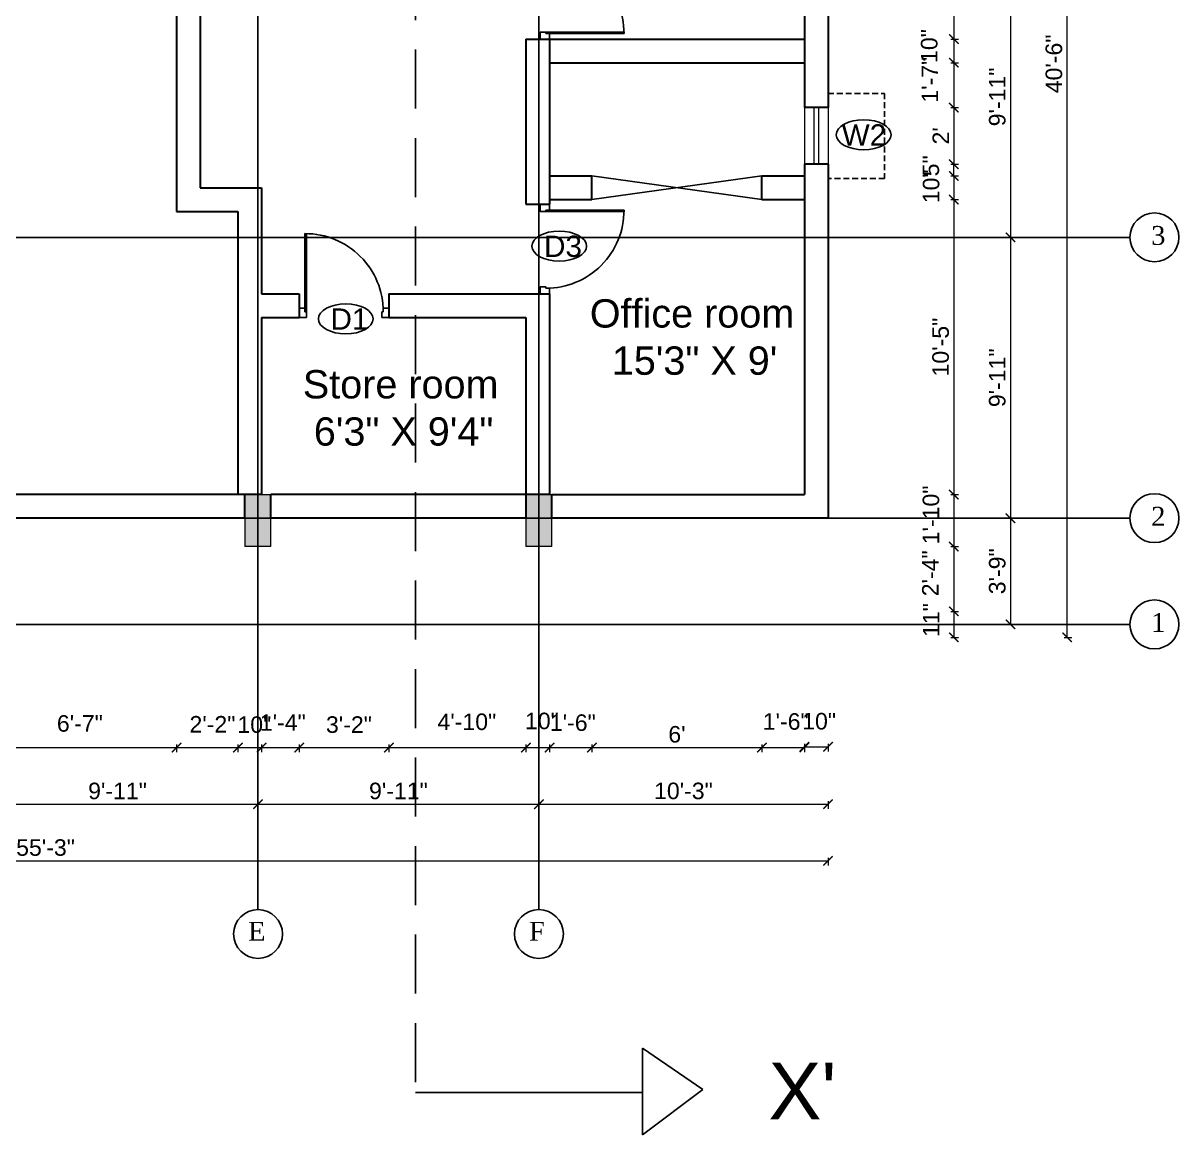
# Model space of a CAD drawing. Header units: inches. Extents: x -6800 to 96653, y -25814 to 17379.
# Drawn here: x 26542 to 27031.6, y -1166 to -694.9 of the extents above; entities that cross this region are included whole.
import ezdxf

# ---------------------------------------------------------------- set-up
doc = ezdxf.new("R2010")
doc.units = ezdxf.units.IN
doc.header["$MEASUREMENT"] = 0
doc.header["$PDMODE"] = 34
doc.linetypes.add('CENTER2', pattern=[28.575, 19.05, -3.175, 3.175, -3.175])
doc.linetypes.add('DASHED2', pattern=[0.375, 0.25, -0.125])
for name, color, linetype, lineweight in [('dimension', 50, 'Continuous', 20), ('dimension @ 1', 50, 'Continuous', 20), ('Wall', 90, 'Continuous', 30), ('Win ele', 211, 'Continuous', 15), ('windows', 4, 'Continuous', 13)]:
    doc.layers.add(name, color=color, linetype=linetype, lineweight=lineweight)
doc.layers.add('doors', color=52, linetype='Continuous')
doc.layers.add('grid', color=251, linetype='Continuous')
doc.styles.get("Standard").update_dxf_attribs({"font": 'arial.ttf'})
doc.dimstyles.get("Standard").update_dxf_attribs({"dimtxt": 7, "dimasz": 4, "dimexe": 2, "dimexo": 2, "dimgap": 2, "dimtad": 1, "dimdec": 0, "dimzin": 0, "dimdsep": 46, "dimlunit": 4, "dimtxsty": 'Standard', "dimblk": 'ARCHTICK', "dimcen": 0.25, "dimclrd": 256, "dimclre": 256, "dimclrt": 256, "dimadec": 0, "dimazin": 0, "dimtfac": 1, "dimtdec": 0, "dimtofl": 0, "dimtmove": 0, "dimatfit": 3, "dimfxl": 1, "dimfxlon": 1, "dimtolj": 1, "dimtzin": 0, "dimlwd": -1, "dimlwe": -1, "dimarcsym": 1})

# ---------------------------------------------------------------- blocks, each defined once
blk = doc.blocks.new('_ArchTick')
at = {"color": 0, "linetype": 'ByBlock', "const_width": 0.15}
blk.add_lwpolyline([(-0.5, -0.5), (0.5, 0.5)], dxfattribs=at)
blk = doc.blocks.new('*D607')
at = {"layer": 'Defpoints', "color": 0, "transparency": 16777216}
for p in [(26960.25, -666.64), (26960.25, -785.64), (26960.25, -785.64)]:
    blk.add_point(p, dxfattribs=at)
at = {"layer": 'dimension', "transparency": 16777216}
for p, q in [((26960.25, -666.64), (26962.25, -666.64)), ((26960.25, -666.64), (26960.25, -785.64)), ((26960.25, -785.64), (26962.25, -785.64))]:
    blk.add_line(p, q, dxfattribs=at)
at = {"layer": 'dimension', "transparency": 16777216, "xscale": 4, "yscale": 4, "zscale": 4}
for p, rotation in [((26960.25, -666.64), 90), ((26960.25, -785.64), 270)]:
    blk.add_blockref('_ArchTick', p, dxfattribs=dict(at, rotation=rotation))
at = {"layer": 'dimension', "transparency": 16777216, "insert": (26954.67, -726.14), "char_height": 7, "attachment_point": 5, "rotation": 90}
blk.add_mtext('\\A1;9\'-11"', dxfattribs=at)
blk = doc.blocks.new('*D606')
at = {"layer": 'Defpoints', "color": 0, "transparency": 16777216}
for p in [(26960.25, -785.64), (26960.25, -904.64), (26960.25, -904.64)]:
    blk.add_point(p, dxfattribs=at)
at = {"layer": 'dimension', "transparency": 16777216}
for p, q in [((26960.25, -785.64), (26962.25, -785.64)), ((26960.25, -785.64), (26960.25, -904.64)), ((26960.25, -904.64), (26962.25, -904.64))]:
    blk.add_line(p, q, dxfattribs=at)
at = {"layer": 'dimension', "transparency": 16777216, "xscale": 4, "yscale": 4, "zscale": 4}
for p, rotation in [((26960.25, -785.64), 90), ((26960.25, -904.64), 270)]:
    blk.add_blockref('_ArchTick', p, dxfattribs=dict(at, rotation=rotation))
at = {"layer": 'dimension', "transparency": 16777216, "insert": (26954.67, -845.14), "char_height": 7, "attachment_point": 5, "rotation": 90}
blk.add_mtext('\\A1;9\'-11"', dxfattribs=at)
blk = doc.blocks.new('*D605')
at = {"layer": 'Defpoints', "color": 0, "transparency": 16777216}
for p in [(26960.25, -904.64), (26960.25, -949.64), (26960.25, -949.64)]:
    blk.add_point(p, dxfattribs=at)
at = {"layer": 'dimension', "transparency": 16777216}
for p, q in [((26960.25, -904.64), (26962.25, -904.64)), ((26960.25, -904.64), (26960.25, -949.64)), ((26960.25, -949.64), (26962.25, -949.64))]:
    blk.add_line(p, q, dxfattribs=at)
at = {"layer": 'dimension', "transparency": 16777216, "xscale": 4, "yscale": 4, "zscale": 4}
for p, rotation in [((26960.25, -904.64), 90), ((26960.25, -949.64), 270)]:
    blk.add_blockref('_ArchTick', p, dxfattribs=dict(at, rotation=rotation))
at = {"layer": 'dimension', "transparency": 16777216, "insert": (26954.67, -927.14), "char_height": 7, "attachment_point": 5, "rotation": 90}
blk.add_mtext('\\A1;3\'-9"', dxfattribs=at)
blk = doc.blocks.new('*D604')
at = {"layer": 'Defpoints', "color": 0, "transparency": 16777216}
for p in [(26257.31, -469.14), (26984.25, -469.14), (26257.31, -955.14)]:
    blk.add_point(p, dxfattribs=at)
at = {"layer": 'dimension', "transparency": 16777216}
for p, q in [((26983, -469.14), (26986.25, -469.14)), ((26984.25, -955.14), (26984.25, -469.14)), ((26983, -955.14), (26986.25, -955.14))]:
    blk.add_line(p, q, dxfattribs=at)
at = {"layer": 'dimension', "transparency": 16777216, "xscale": 4, "yscale": 4, "zscale": 4}
for p, rotation in [((26984.25, -469.14), 90), ((26984.25, -955.14), 270)]:
    blk.add_blockref('_ArchTick', p, dxfattribs=dict(at, rotation=rotation))
at = {"layer": 'dimension', "transparency": 16777216, "insert": (26978.67, -712.14), "char_height": 7, "attachment_point": 5, "rotation": 90}
blk.add_mtext('\\A1;40\'-6"', dxfattribs=at)
blk = doc.blocks.new('*D592')
at = {"layer": 'Defpoints', "color": 0, "transparency": 16777216}
for p in [(26744.31, -558.64), (26851.31, -701.64), (26936.25, -701.64)]:
    blk.add_point(p, dxfattribs=at)
at = {"layer": 'dimension', "transparency": 16777216}
for p, q in [((26935, -558.64), (26938.25, -558.64)), ((26936.25, -558.64), (26936.25, -701.64)), ((26935, -701.64), (26938.25, -701.64))]:
    blk.add_line(p, q, dxfattribs=at)
at = {"layer": 'dimension', "transparency": 16777216, "xscale": 4, "yscale": 4, "zscale": 4}
for p, rotation in [((26936.25, -558.64), 90), ((26936.25, -701.64), 270)]:
    blk.add_blockref('_ArchTick', p, dxfattribs=dict(at, rotation=rotation))
at = {"layer": 'dimension', "transparency": 16777216, "insert": (26930.73, -630.14), "char_height": 7, "attachment_point": 5, "rotation": 90}
blk.add_mtext('\\A1;11\'-11"', dxfattribs=at)
blk = doc.blocks.new('*D591')
at = {"layer": 'Defpoints', "color": 0, "transparency": 16777216}
for p in [(26851.31, -701.64), (26851.31, -711.64), (26936.25, -711.64)]:
    blk.add_point(p, dxfattribs=at)
at = {"layer": 'dimension', "transparency": 16777216}
for p, q in [((26935, -701.64), (26938.25, -701.64)), ((26936.25, -701.64), (26936.25, -711.64)), ((26935, -711.64), (26938.25, -711.64))]:
    blk.add_line(p, q, dxfattribs=at)
at = {"layer": 'dimension', "transparency": 16777216, "xscale": 4, "yscale": 4, "zscale": 4}
for p, rotation in [((26936.25, -701.64), 90), ((26936.25, -711.64), 270)]:
    blk.add_blockref('_ArchTick', p, dxfattribs=dict(at, rotation=rotation))
at = {"layer": 'dimension', "transparency": 16777216, "insert": (26925.86, -704.56), "char_height": 7, "attachment_point": 5, "rotation": 90}
blk.add_mtext('\\A1;10"', dxfattribs=at)
blk = doc.blocks.new('*D590')
at = {"layer": 'Defpoints', "color": 0, "transparency": 16777216}
for p in [(26851.31, -711.64), (26872.95, -730.64), (26936.25, -730.64)]:
    blk.add_point(p, dxfattribs=at)
at = {"layer": 'dimension', "transparency": 16777216}
for p, q in [((26935, -711.64), (26938.25, -711.64)), ((26936.25, -711.64), (26936.25, -730.64)), ((26935, -730.64), (26938.25, -730.64))]:
    blk.add_line(p, q, dxfattribs=at)
at = {"layer": 'dimension', "transparency": 16777216, "xscale": 4, "yscale": 4, "zscale": 4}
for p, rotation in [((26936.25, -711.64), 90), ((26936.25, -730.64), 270)]:
    blk.add_blockref('_ArchTick', p, dxfattribs=dict(at, rotation=rotation))
at = {"layer": 'dimension', "transparency": 16777216, "insert": (26926.1, -718.84), "char_height": 7, "attachment_point": 5, "rotation": 90}
blk.add_mtext('\\A1;1\'-7"', dxfattribs=at)
blk = doc.blocks.new('*D589')
at = {"layer": 'Defpoints', "color": 0, "transparency": 16777216}
for p in [(26872.95, -730.64), (26872.95, -754.64), (26936.25, -754.64)]:
    blk.add_point(p, dxfattribs=at)
at = {"layer": 'dimension', "transparency": 16777216}
for p, q in [((26935, -730.64), (26938.25, -730.64)), ((26936.25, -730.64), (26936.25, -754.64)), ((26935, -754.64), (26938.25, -754.64))]:
    blk.add_line(p, q, dxfattribs=at)
at = {"layer": 'dimension', "transparency": 16777216, "xscale": 4, "yscale": 4, "zscale": 4}
for p, rotation in [((26936.25, -730.64), 90), ((26936.25, -754.64), 270)]:
    blk.add_blockref('_ArchTick', p, dxfattribs=dict(at, rotation=rotation))
at = {"layer": 'dimension', "transparency": 16777216, "insert": (26930.73, -742.64), "char_height": 7, "attachment_point": 5, "rotation": 90}
blk.add_mtext("\\A1;2'", dxfattribs=at)
blk = doc.blocks.new('*D588')
at = {"layer": 'Defpoints', "color": 0, "transparency": 16777216}
for p in [(26854.95, -759.64), (26854.95, -769.64), (26936.25, -769.64)]:
    blk.add_point(p, dxfattribs=at)
at = {"layer": 'dimension', "transparency": 16777216}
for p, q in [((26935, -759.64), (26938.25, -759.64)), ((26936.25, -759.64), (26936.25, -769.64)), ((26935, -769.64), (26938.25, -769.64))]:
    blk.add_line(p, q, dxfattribs=at)
at = {"layer": 'dimension', "transparency": 16777216, "xscale": 4, "yscale": 4, "zscale": 4}
for p, rotation in [((26936.25, -759.64), 90), ((26936.25, -769.64), 270)]:
    blk.add_blockref('_ArchTick', p, dxfattribs=dict(at, rotation=rotation))
at = {"layer": 'dimension', "transparency": 16777216, "insert": (26926.66, -764.02), "char_height": 7, "attachment_point": 5, "rotation": 90}
blk.add_mtext('\\A1;10"', dxfattribs=at)
blk = doc.blocks.new('*D587')
at = {"layer": 'Defpoints', "color": 0, "transparency": 16777216}
for p in [(26854.95, -769.64), (26872.95, -894.64), (26936.25, -894.64)]:
    blk.add_point(p, dxfattribs=at)
at = {"layer": 'dimension', "transparency": 16777216}
for p, q in [((26935, -769.64), (26938.25, -769.64)), ((26936.25, -769.64), (26936.25, -894.64)), ((26935, -894.64), (26938.25, -894.64))]:
    blk.add_line(p, q, dxfattribs=at)
at = {"layer": 'dimension', "transparency": 16777216, "xscale": 4, "yscale": 4, "zscale": 4}
for p, rotation in [((26936.25, -769.64), 90), ((26936.25, -894.64), 270)]:
    blk.add_blockref('_ArchTick', p, dxfattribs=dict(at, rotation=rotation))
at = {"layer": 'dimension', "transparency": 16777216, "insert": (26930.67, -832.14), "char_height": 7, "attachment_point": 5, "rotation": 90}
blk.add_mtext('\\A1;10\'-5"', dxfattribs=at)
blk = doc.blocks.new('*D586')
at = {"layer": 'Defpoints', "color": 0, "transparency": 16777216}
for p in [(26754.95, -894.64), (26754.95, -916.64), (26936.25, -916.64)]:
    blk.add_point(p, dxfattribs=at)
at = {"layer": 'dimension', "transparency": 16777216}
for p, q in [((26935, -894.64), (26938.25, -894.64)), ((26936.25, -894.64), (26936.25, -916.64)), ((26935, -916.64), (26938.25, -916.64))]:
    blk.add_line(p, q, dxfattribs=at)
at = {"layer": 'dimension', "transparency": 16777216, "xscale": 4, "yscale": 4, "zscale": 4}
for p, rotation in [((26936.25, -894.64), 90), ((26936.25, -916.64), 270)]:
    blk.add_blockref('_ArchTick', p, dxfattribs=dict(at, rotation=rotation))
at = {"layer": 'dimension', "transparency": 16777216, "insert": (26926.59, -903.25), "char_height": 7, "attachment_point": 5, "rotation": 90}
blk.add_mtext('\\A1;1\'-10"', dxfattribs=at)
blk = doc.blocks.new('*D585')
at = {"layer": 'Defpoints', "color": 0, "transparency": 16777216}
for p in [(26646.95, -916.64), (26268.31, -944.14), (26936.25, -944.14)]:
    blk.add_point(p, dxfattribs=at)
at = {"layer": 'dimension', "transparency": 16777216}
for p, q in [((26935, -916.64), (26938.25, -916.64)), ((26936.25, -916.64), (26936.25, -944.14)), ((26935, -944.14), (26938.25, -944.14))]:
    blk.add_line(p, q, dxfattribs=at)
at = {"layer": 'dimension', "transparency": 16777216, "xscale": 4, "yscale": 4, "zscale": 4}
for p, rotation in [((26936.25, -916.64), 90), ((26936.25, -944.14), 270)]:
    blk.add_blockref('_ArchTick', p, dxfattribs=dict(at, rotation=rotation))
at = {"layer": 'dimension', "transparency": 16777216, "insert": (26926.3, -928), "char_height": 7, "attachment_point": 5, "rotation": 90}
blk.add_mtext('\\A1;2\'-4"', dxfattribs=at)
blk = doc.blocks.new('*D584')
at = {"layer": 'Defpoints', "color": 0, "transparency": 16777216}
for p in [(26268.31, -944.14), (26268.31, -955.14), (26936.25, -955.14)]:
    blk.add_point(p, dxfattribs=at)
at = {"layer": 'dimension', "transparency": 16777216}
for p, q in [((26935, -944.14), (26938.25, -944.14)), ((26936.25, -944.14), (26936.25, -955.14)), ((26935, -955.14), (26938.25, -955.14))]:
    blk.add_line(p, q, dxfattribs=at)
at = {"layer": 'dimension', "transparency": 16777216, "xscale": 4, "yscale": 4, "zscale": 4}
for p, rotation in [((26936.25, -944.14), 90), ((26936.25, -955.14), 270)]:
    blk.add_blockref('_ArchTick', p, dxfattribs=dict(at, rotation=rotation))
at = {"layer": 'dimension', "transparency": 16777216, "insert": (26926.62, -947.82), "char_height": 7, "attachment_point": 5, "rotation": 90}
blk.add_mtext('\\A1;11"', dxfattribs=at)
blk = doc.blocks.new('*D578')
at = {"layer": 'Defpoints', "color": 0, "transparency": 16777216}
for p in [(26147.13, -672.14), (26219.95, -672.14), (26606.95, -774.64)]:
    blk.add_point(p, dxfattribs=at)
at = {"layer": 'dimension', "transparency": 16777216}
for p, q in [((26148.38, -672.14), (26145.13, -672.14)), ((26147.13, -774.64), (26147.13, -672.14)), ((26148.38, -774.64), (26145.13, -774.64))]:
    blk.add_line(p, q, dxfattribs=at)
at = {"layer": 'dimension', "transparency": 16777216, "xscale": 4, "yscale": 4, "zscale": 4}
for p, rotation in [((26147.13, -672.14), 90), ((26147.13, -774.64), 270)]:
    blk.add_blockref('_ArchTick', p, dxfattribs=dict(at, rotation=rotation))
at = {"layer": 'dimension', "transparency": 16777216, "insert": (26141.56, -723.39), "char_height": 7, "attachment_point": 5, "rotation": 90}
blk.add_mtext('\\A1;8\'-7"', dxfattribs=at)
blk = doc.blocks.new('*D571')
at = {"layer": 'Defpoints', "color": 0, "transparency": 16777216}
for p in [(26882.95, -904.64), (26219.95, -944.14), (26882.95, -1049.83)]:
    blk.add_point(p, dxfattribs=at)
at = {"layer": 'dimension', "transparency": 16777216}
for p, q in [((26219.95, -1048.58), (26219.95, -1051.83)), ((26219.95, -1049.83), (26882.95, -1049.83)), ((26882.95, -1048.58), (26882.95, -1051.83))]:
    blk.add_line(p, q, dxfattribs=at)
at = {"layer": 'dimension', "transparency": 16777216, "xscale": 4, "yscale": 4, "zscale": 4, "rotation": 180}
blk.add_blockref('_ArchTick', (26219.95, -1049.83), dxfattribs=at)
at = {"layer": 'dimension', "transparency": 16777216, "xscale": 4, "yscale": 4, "zscale": 4}
blk.add_blockref('_ArchTick', (26882.95, -1049.83), dxfattribs=at)
at = {"layer": 'dimension', "transparency": 16777216, "insert": (26551.45, -1044.25), "char_height": 7, "attachment_point": 5}
blk.add_mtext('\\A1;55\'-3"', dxfattribs=at)
blk = doc.blocks.new('*D567')
at = {"layer": 'Defpoints', "color": 0, "transparency": 16777216}
for p in [(26522.45, -898.66), (26641.45, -898.66), (26641.45, -1025.83)]:
    blk.add_point(p, dxfattribs=at)
at = {"layer": 'dimension', "transparency": 16777216}
for p, q in [((26522.45, -1024.58), (26522.45, -1027.83)), ((26522.45, -1025.83), (26641.45, -1025.83)), ((26641.45, -1024.58), (26641.45, -1027.83))]:
    blk.add_line(p, q, dxfattribs=at)
at = {"layer": 'dimension', "transparency": 16777216, "xscale": 4, "yscale": 4, "zscale": 4, "rotation": 180}
blk.add_blockref('_ArchTick', (26522.45, -1025.83), dxfattribs=at)
at = {"layer": 'dimension', "transparency": 16777216, "xscale": 4, "yscale": 4, "zscale": 4}
blk.add_blockref('_ArchTick', (26641.45, -1025.83), dxfattribs=at)
at = {"layer": 'dimension', "transparency": 16777216, "insert": (26581.95, -1020.26), "char_height": 7, "attachment_point": 5}
blk.add_mtext('\\A1;9\'-11"', dxfattribs=at)
blk = doc.blocks.new('*D566')
at = {"layer": 'Defpoints', "color": 0, "transparency": 16777216}
for p in [(26641.45, -898.66), (26760.45, -898.66), (26760.45, -1025.83)]:
    blk.add_point(p, dxfattribs=at)
at = {"layer": 'dimension', "transparency": 16777216}
for p, q in [((26641.45, -1024.58), (26641.45, -1027.83)), ((26641.45, -1025.83), (26760.45, -1025.83)), ((26760.45, -1024.58), (26760.45, -1027.83))]:
    blk.add_line(p, q, dxfattribs=at)
at = {"layer": 'dimension', "transparency": 16777216, "xscale": 4, "yscale": 4, "zscale": 4, "rotation": 180}
blk.add_blockref('_ArchTick', (26641.45, -1025.83), dxfattribs=at)
at = {"layer": 'dimension', "transparency": 16777216, "xscale": 4, "yscale": 4, "zscale": 4}
blk.add_blockref('_ArchTick', (26760.45, -1025.83), dxfattribs=at)
at = {"layer": 'dimension', "transparency": 16777216, "insert": (26700.95, -1020.26), "char_height": 7, "attachment_point": 5}
blk.add_mtext('\\A1;9\'-11"', dxfattribs=at)
blk = doc.blocks.new('*D565')
at = {"layer": 'Defpoints', "color": 0, "transparency": 16777216}
for p in [(26882.95, -886.66), (26760.45, -898.66), (26882.95, -1025.83)]:
    blk.add_point(p, dxfattribs=at)
at = {"layer": 'dimension', "transparency": 16777216}
for p, q in [((26760.45, -1024.58), (26760.45, -1027.83)), ((26760.45, -1025.83), (26882.95, -1025.83)), ((26882.95, -1024.58), (26882.95, -1027.83))]:
    blk.add_line(p, q, dxfattribs=at)
at = {"layer": 'dimension', "transparency": 16777216, "xscale": 4, "yscale": 4, "zscale": 4, "rotation": 180}
blk.add_blockref('_ArchTick', (26760.45, -1025.83), dxfattribs=at)
at = {"layer": 'dimension', "transparency": 16777216, "xscale": 4, "yscale": 4, "zscale": 4}
blk.add_blockref('_ArchTick', (26882.95, -1025.83), dxfattribs=at)
at = {"layer": 'dimension', "transparency": 16777216, "insert": (26821.7, -1020.25), "char_height": 7, "attachment_point": 5}
blk.add_mtext('\\A1;10\'-3"', dxfattribs=at)
blk = doc.blocks.new('*D557')
at = {"layer": 'Defpoints', "color": 0, "transparency": 16777216}
for p in [(26606.95, -756.66), (26527.95, -898.66), (26606.95, -1001.83)]:
    blk.add_point(p, dxfattribs=at)
at = {"layer": 'dimension', "transparency": 16777216}
for p, q in [((26527.95, -1000.58), (26527.95, -1003.83)), ((26527.95, -1001.83), (26606.95, -1001.83)), ((26606.95, -1000.58), (26606.95, -1003.83))]:
    blk.add_line(p, q, dxfattribs=at)
at = {"layer": 'dimension', "transparency": 16777216, "xscale": 4, "yscale": 4, "zscale": 4, "rotation": 180}
blk.add_blockref('_ArchTick', (26527.95, -1001.83), dxfattribs=at)
at = {"layer": 'dimension', "transparency": 16777216, "xscale": 4, "yscale": 4, "zscale": 4}
blk.add_blockref('_ArchTick', (26606.95, -1001.83), dxfattribs=at)
at = {"layer": 'dimension', "transparency": 16777216, "insert": (26566, -991.66), "char_height": 7, "attachment_point": 5}
blk.add_mtext('\\A1;6\'-7"', dxfattribs=at)
blk = doc.blocks.new('*D556')
at = {"layer": 'Defpoints', "color": 0, "transparency": 16777216}
for p in [(26606.95, -756.66), (26632.95, -774.64), (26632.95, -1001.83)]:
    blk.add_point(p, dxfattribs=at)
at = {"layer": 'dimension', "transparency": 16777216}
for p, q in [((26606.95, -1000.58), (26606.95, -1003.83)), ((26606.95, -1001.83), (26632.95, -1001.83)), ((26632.95, -1000.58), (26632.95, -1003.83))]:
    blk.add_line(p, q, dxfattribs=at)
at = {"layer": 'dimension', "transparency": 16777216, "xscale": 4, "yscale": 4, "zscale": 4, "rotation": 180}
blk.add_blockref('_ArchTick', (26606.95, -1001.83), dxfattribs=at)
at = {"layer": 'dimension', "transparency": 16777216, "xscale": 4, "yscale": 4, "zscale": 4}
blk.add_blockref('_ArchTick', (26632.95, -1001.83), dxfattribs=at)
at = {"layer": 'dimension', "transparency": 16777216, "insert": (26622.17, -991.97), "char_height": 7, "attachment_point": 5}
blk.add_mtext('\\A1;2\'-2"', dxfattribs=at)
blk = doc.blocks.new('*D555')
at = {"layer": 'Defpoints', "color": 0, "transparency": 16777216}
for p in [(26632.95, -876.66), (26642.95, -876.66), (26642.95, -1001.83)]:
    blk.add_point(p, dxfattribs=at)
at = {"layer": 'dimension', "transparency": 16777216}
for p, q in [((26632.95, -1000.58), (26632.95, -1003.83)), ((26632.95, -1001.83), (26642.95, -1001.83)), ((26642.95, -1000.58), (26642.95, -1003.83))]:
    blk.add_line(p, q, dxfattribs=at)
at = {"layer": 'dimension', "transparency": 16777216, "xscale": 4, "yscale": 4, "zscale": 4, "rotation": 180}
blk.add_blockref('_ArchTick', (26632.95, -1001.83), dxfattribs=at)
at = {"layer": 'dimension', "transparency": 16777216, "xscale": 4, "yscale": 4, "zscale": 4}
blk.add_blockref('_ArchTick', (26642.95, -1001.83), dxfattribs=at)
at = {"layer": 'dimension', "transparency": 16777216, "insert": (26639.91, -992.16), "char_height": 7, "attachment_point": 5}
blk.add_mtext('\\A1;10"', dxfattribs=at)
blk = doc.blocks.new('*D554')
at = {"layer": 'Defpoints', "color": 0, "transparency": 16777216}
for p in [(26658.95, -809.64), (26642.95, -876.66), (26658.95, -1001.83)]:
    blk.add_point(p, dxfattribs=at)
at = {"layer": 'dimension', "transparency": 16777216}
for p, q in [((26642.95, -1000.58), (26642.95, -1003.83)), ((26642.95, -1001.83), (26658.95, -1001.83)), ((26658.95, -1000.58), (26658.95, -1003.83))]:
    blk.add_line(p, q, dxfattribs=at)
at = {"layer": 'dimension', "transparency": 16777216, "xscale": 4, "yscale": 4, "zscale": 4, "rotation": 180}
blk.add_blockref('_ArchTick', (26642.95, -1001.83), dxfattribs=at)
at = {"layer": 'dimension', "transparency": 16777216, "xscale": 4, "yscale": 4, "zscale": 4}
blk.add_blockref('_ArchTick', (26658.95, -1001.83), dxfattribs=at)
at = {"layer": 'dimension', "transparency": 16777216, "insert": (26651.98, -991.2), "char_height": 7, "attachment_point": 5}
blk.add_mtext('\\A1;1\'-4"', dxfattribs=at)
blk = doc.blocks.new('*D553')
at = {"layer": 'Defpoints', "color": 0, "transparency": 16777216}
for p in [(26764.95, -894.64), (26754.95, -898.66), (26764.95, -1001.83)]:
    blk.add_point(p, dxfattribs=at)
at = {"layer": 'dimension', "transparency": 16777216}
for p, q in [((26754.95, -1000.58), (26754.95, -1003.83)), ((26754.95, -1001.83), (26764.95, -1001.83)), ((26764.95, -1000.58), (26764.95, -1003.83))]:
    blk.add_line(p, q, dxfattribs=at)
at = {"layer": 'dimension', "transparency": 16777216, "xscale": 4, "yscale": 4, "zscale": 4, "rotation": 180}
blk.add_blockref('_ArchTick', (26754.95, -1001.83), dxfattribs=at)
at = {"layer": 'dimension', "transparency": 16777216, "xscale": 4, "yscale": 4, "zscale": 4}
blk.add_blockref('_ArchTick', (26764.95, -1001.83), dxfattribs=at)
at = {"layer": 'dimension', "transparency": 16777216, "insert": (26761.74, -990.6), "char_height": 7, "attachment_point": 5}
blk.add_mtext('\\A1;10"', dxfattribs=at)
blk = doc.blocks.new('*D552')
at = {"layer": 'Defpoints', "color": 0, "transparency": 16777216}
for p in [(26782.95, -769.64), (26764.95, -894.64), (26782.95, -1001.83)]:
    blk.add_point(p, dxfattribs=at)
at = {"layer": 'dimension', "transparency": 16777216}
for p, q in [((26764.95, -1000.58), (26764.95, -1003.83)), ((26764.95, -1001.83), (26782.95, -1001.83)), ((26782.95, -1000.58), (26782.95, -1003.83))]:
    blk.add_line(p, q, dxfattribs=at)
at = {"layer": 'dimension', "transparency": 16777216, "xscale": 4, "yscale": 4, "zscale": 4, "rotation": 180}
blk.add_blockref('_ArchTick', (26764.95, -1001.83), dxfattribs=at)
at = {"layer": 'dimension', "transparency": 16777216, "xscale": 4, "yscale": 4, "zscale": 4}
blk.add_blockref('_ArchTick', (26782.95, -1001.83), dxfattribs=at)
at = {"layer": 'dimension', "transparency": 16777216, "insert": (26774.84, -991.32), "char_height": 7, "attachment_point": 5}
blk.add_mtext('\\A1;1\'-6"', dxfattribs=at)
blk = doc.blocks.new('*D551')
at = {"layer": 'Defpoints', "color": 0, "transparency": 16777216}
for p in [(26782.95, -759.64), (26854.95, -759.64), (26854.95, -1001.83)]:
    blk.add_point(p, dxfattribs=at)
at = {"layer": 'dimension', "transparency": 16777216}
for p, q in [((26782.95, -1000.58), (26782.95, -1003.83)), ((26782.95, -1001.83), (26854.95, -1001.83)), ((26854.95, -1000.58), (26854.95, -1003.83))]:
    blk.add_line(p, q, dxfattribs=at)
at = {"layer": 'dimension', "transparency": 16777216, "xscale": 4, "yscale": 4, "zscale": 4, "rotation": 180}
blk.add_blockref('_ArchTick', (26782.95, -1001.83), dxfattribs=at)
at = {"layer": 'dimension', "transparency": 16777216, "xscale": 4, "yscale": 4, "zscale": 4}
blk.add_blockref('_ArchTick', (26854.95, -1001.83), dxfattribs=at)
at = {"layer": 'dimension', "transparency": 16777216, "insert": (26818.95, -996.26), "char_height": 7, "attachment_point": 5}
blk.add_mtext("\\A1;6'", dxfattribs=at)
blk = doc.blocks.new('*D550')
at = {"layer": 'Defpoints', "color": 0, "transparency": 16777216}
for p in [(26658.95, -809.64), (26696.95, -809.64), (26696.95, -1001.83)]:
    blk.add_point(p, dxfattribs=at)
at = {"layer": 'dimension', "transparency": 16777216}
for p, q in [((26658.95, -1000.58), (26658.95, -1003.83)), ((26658.95, -1001.83), (26696.95, -1001.83)), ((26696.95, -1000.58), (26696.95, -1003.83))]:
    blk.add_line(p, q, dxfattribs=at)
at = {"layer": 'dimension', "transparency": 16777216, "xscale": 4, "yscale": 4, "zscale": 4, "rotation": 180}
blk.add_blockref('_ArchTick', (26658.95, -1001.83), dxfattribs=at)
at = {"layer": 'dimension', "transparency": 16777216, "xscale": 4, "yscale": 4, "zscale": 4}
blk.add_blockref('_ArchTick', (26696.95, -1001.83), dxfattribs=at)
at = {"layer": 'dimension', "transparency": 16777216, "insert": (26679.98, -992.15), "char_height": 7, "attachment_point": 5}
blk.add_mtext('\\A1;3\'-2"', dxfattribs=at)
blk = doc.blocks.new('*D549')
at = {"layer": 'Defpoints', "color": 0, "transparency": 16777216}
for p in [(26696.95, -809.64), (26754.95, -898.66), (26754.95, -1001.83)]:
    blk.add_point(p, dxfattribs=at)
at = {"layer": 'dimension', "transparency": 16777216}
for p, q in [((26696.95, -1000.58), (26696.95, -1003.83)), ((26696.95, -1001.83), (26754.95, -1001.83)), ((26754.95, -1000.58), (26754.95, -1003.83))]:
    blk.add_line(p, q, dxfattribs=at)
at = {"layer": 'dimension', "transparency": 16777216, "xscale": 4, "yscale": 4, "zscale": 4, "rotation": 180}
blk.add_blockref('_ArchTick', (26696.95, -1001.83), dxfattribs=at)
at = {"layer": 'dimension', "transparency": 16777216, "xscale": 4, "yscale": 4, "zscale": 4}
blk.add_blockref('_ArchTick', (26754.95, -1001.83), dxfattribs=at)
at = {"layer": 'dimension', "transparency": 16777216, "insert": (26729.95, -990.96), "char_height": 7, "attachment_point": 5}
blk.add_mtext('\\A1;4\'-10"', dxfattribs=at)
blk = doc.blocks.new('*D548')
at = {"layer": 'Defpoints', "color": 0, "transparency": 16777216}
for p in [(26872.95, -754.64), (26936.25, -754.64), (26872.95, -759.64)]:
    blk.add_point(p, dxfattribs=at)
at = {"layer": 'dimension', "transparency": 16777216}
for p, q in [((26935, -754.64), (26938.25, -754.64)), ((26936.25, -759.64), (26936.25, -754.64)), ((26935, -759.64), (26938.25, -759.64))]:
    blk.add_line(p, q, dxfattribs=at)
at = {"layer": 'dimension', "transparency": 16777216, "xscale": 4, "yscale": 4, "zscale": 4}
for p, rotation in [((26936.25, -754.64), 90), ((26936.25, -759.64), 270)]:
    blk.add_blockref('_ArchTick', p, dxfattribs=dict(at, rotation=rotation))
at = {"layer": 'dimension', "transparency": 16777216, "insert": (26926.55, -755.33), "char_height": 7, "attachment_point": 5, "rotation": 90}
blk.add_mtext('\\A1;5"', dxfattribs=at)
blk = doc.blocks.new('*D547')
at = {"layer": 'Defpoints', "color": 0, "transparency": 16777216}
for p in [(26854.95, -769.64), (26872.95, -769.64), (26872.95, -1001.83)]:
    blk.add_point(p, dxfattribs=at)
at = {"layer": 'dimension', "transparency": 16777216}
for p, q in [((26854.95, -1000.58), (26854.95, -1003.83)), ((26854.95, -1001.83), (26872.95, -1001.83)), ((26872.95, -1000.58), (26872.95, -1003.83))]:
    blk.add_line(p, q, dxfattribs=at)
at = {"layer": 'dimension', "transparency": 16777216, "xscale": 4, "yscale": 4, "zscale": 4, "rotation": 180}
blk.add_blockref('_ArchTick', (26854.95, -1001.83), dxfattribs=at)
at = {"layer": 'dimension', "transparency": 16777216, "xscale": 4, "yscale": 4, "zscale": 4}
blk.add_blockref('_ArchTick', (26872.95, -1001.83), dxfattribs=at)
at = {"layer": 'dimension', "transparency": 16777216, "insert": (26865.03, -990.83), "char_height": 7, "attachment_point": 5}
blk.add_mtext('\\A1;1\'-6"', dxfattribs=at)
blk = doc.blocks.new('*D546')
at = {"layer": 'Defpoints', "color": 0, "transparency": 16777216}
for p in [(26872.95, -776.39), (26882.95, -911.39), (26882.95, -1001.47)]:
    blk.add_point(p, dxfattribs=at)
at = {"layer": 'dimension', "transparency": 16777216}
for p, q in [((26872.95, -1000.22), (26872.95, -1003.47)), ((26872.95, -1001.47), (26882.95, -1001.47)), ((26882.95, -1000.22), (26882.95, -1003.47))]:
    blk.add_line(p, q, dxfattribs=at)
at = {"layer": 'dimension', "transparency": 16777216, "xscale": 4, "yscale": 4, "zscale": 4, "rotation": 180}
blk.add_blockref('_ArchTick', (26872.95, -1001.47), dxfattribs=at)
at = {"layer": 'dimension', "transparency": 16777216, "xscale": 4, "yscale": 4, "zscale": 4}
blk.add_blockref('_ArchTick', (26882.95, -1001.47), dxfattribs=at)
at = {"layer": 'dimension', "transparency": 16777216, "insert": (26879.17, -990.72), "char_height": 7, "attachment_point": 5}
blk.add_mtext('\\A1;10"', dxfattribs=at)
blk = doc.blocks.new('*D545')
at = {"layer": 'Defpoints', "color": 0, "transparency": 16777216}
for p in [(26906.95, -433.1), (26882.95, -724.64), (26906.95, -724.64)]:
    blk.add_point(p, dxfattribs=at)
at = {"layer": 'dimension', "transparency": 16777216}
for p, q in [((26882.95, -434.35), (26882.95, -431.1)), ((26882.95, -433.1), (26906.95, -433.1)), ((26906.95, -434.35), (26906.95, -431.1))]:
    blk.add_line(p, q, dxfattribs=at)
at = {"layer": 'dimension', "transparency": 16777216, "xscale": 4, "yscale": 4, "zscale": 4, "rotation": 180}
blk.add_blockref('_ArchTick', (26882.95, -433.1), dxfattribs=at)
at = {"layer": 'dimension', "transparency": 16777216, "xscale": 4, "yscale": 4, "zscale": 4}
blk.add_blockref('_ArchTick', (26906.95, -433.1), dxfattribs=at)
at = {"layer": 'dimension', "transparency": 16777216, "insert": (26896.71, -423.06), "char_height": 7, "attachment_point": 5}
blk.add_mtext("\\A1;2'", dxfattribs=at)
blk = doc.blocks.new('*D544')
at = {"layer": 'Defpoints', "color": 0, "transparency": 16777216}
for p in [(26606.95, -774.64), (26147.13, -780.14), (26219.95, -780.14)]:
    blk.add_point(p, dxfattribs=at)
at = {"layer": 'dimension', "transparency": 16777216}
for p, q in [((26148.38, -774.64), (26145.13, -774.64)), ((26147.13, -774.64), (26147.13, -780.14)), ((26148.38, -780.14), (26145.13, -780.14))]:
    blk.add_line(p, q, dxfattribs=at)
at = {"layer": 'dimension', "transparency": 16777216, "xscale": 4, "yscale": 4, "zscale": 4}
for p, rotation in [((26147.13, -774.64), 90), ((26147.13, -780.14), 270)]:
    blk.add_blockref('_ArchTick', p, dxfattribs=dict(at, rotation=rotation))
at = {"layer": 'dimension', "transparency": 16777216, "insert": (26136.93, -775.76), "char_height": 7, "attachment_point": 5, "rotation": 90}
blk.add_mtext('\\A1;6"', dxfattribs=at)

msp = doc.modelspace()

# ---------------------------------------------------------------- hatches: boundary and pattern name
at = {"layer": 'windows', "true_color": 0x9898cc, "transparency": 33554687}
h = msp.add_hatch(color=253, dxfattribs=at)
h.dxf.hatch_style = 1
h.paths.add_polyline_path([(26230.95, -485.14), (26219.95, -485.14), (26219.95, -496.14), (26230.95, -496.14)])
h.paths.add_polyline_path([(26289.95, -485.14), (26278.95, -485.14), (26278.95, -496.14), (26289.95, -496.14)])
h.paths.add_polyline_path([(26289.95, -536.64), (26278.95, -536.64), (26278.95, -558.64), (26289.95, -558.64)])
h.paths.add_polyline_path([(26230.95, -542.14), (26219.95, -542.14), (26219.95, -553.14), (26230.95, -553.14)])
h.paths.add_polyline_path([(26230.95, -661.14), (26219.95, -661.14), (26219.95, -672.14), (26230.95, -672.14)])
h.paths.add_polyline_path([(26230.95, -780.14), (26219.95, -780.14), (26219.95, -791.14), (26230.95, -791.14)])
h.paths.add_polyline_path([(26230.95, -899.14), (26219.95, -899.14), (26219.95, -910.14), (26230.95, -910.14)])
h.paths.add_polyline_path([(26289.95, -894.64), (26278.95, -894.64), (26278.95, -916.64), (26289.95, -916.64)])
h.paths.add_polyline_path([(26230.95, -944.14), (26219.95, -944.14), (26219.95, -955.14), (26230.95, -955.14)])
h.paths.add_polyline_path([(26289.95, -944.14), (26278.95, -944.14), (26278.95, -955.14), (26289.95, -955.14)])
h.paths.add_polyline_path([(26408.95, -894.64), (26397.95, -894.64), (26397.95, -916.64), (26408.95, -916.64)])
h.paths.add_polyline_path([(26527.95, -894.64), (26516.95, -894.64), (26516.95, -916.64), (26527.95, -916.64)])
h.paths.add_polyline_path([(26646.95, -894.64), (26635.95, -894.64), (26635.95, -916.64), (26646.95, -916.64)])
h.paths.add_polyline_path([(26765.95, -894.64), (26754.95, -894.64), (26754.95, -916.64), (26765.95, -916.64)])
h.paths.add_polyline_path([(26765.95, -536.64), (26754.95, -536.64), (26754.95, -558.64), (26765.95, -558.64)])
h.paths.add_polyline_path([(26646.95, -536.64), (26635.95, -536.64), (26635.95, -558.64), (26646.95, -558.64)])
h.paths.add_polyline_path([(26527.95, -536.64), (26516.95, -536.64), (26516.95, -558.64), (26527.95, -558.64)])
h.paths.add_polyline_path([(26408.95, -536.64), (26397.95, -536.64), (26397.95, -558.64), (26408.95, -558.64)])

# ---------------------------------------------------------------- linework, layer by layer
at = {"color": 5, "linetype": 'DASHED2', "ltscale": 100, "transparency": 33554687}
msp.add_line((26708.22, -293.56), (26708.22, -1148.04), dxfattribs=at)
at = {"linetype": 'DASHED2', "ltscale": 10, "transparency": 33554687}
for p, q in [((26882.95, -724.64), (26906.95, -724.64)), ((26906.95, -724.64), (26906.95, -760.64)), ((26906.95, -760.64), (26882.95, -760.64))]:
    msp.add_line(p, q, dxfattribs=at)
at = {"transparency": 33554687}
for p, q in [((26782.95, -759.64), (26854.95, -769.64)), ((26854.95, -759.64), (26782.95, -769.64))]:
    msp.add_line(p, q, dxfattribs=at)
at = {"color": 5, "transparency": 33554687}
for p, q in [((26804.32, -1148.04), (26804.32, -1129.23)), ((26804.32, -1129.23), (26829.94, -1146.73)), ((26708.22, -1148.04), (26804.32, -1148.04)), ((26829.94, -1146.73), (26804.32, -1165.97)), ((26804.32, -1165.97), (26804.32, -1148.04))]:
    msp.add_line(p, q, dxfattribs=at)
at = {"transparency": 33554687}
for centre in [(26898.06, -742.17), (26769.08, -789.37), (26678.63, -820.18)]:
    msp.add_ellipse(centre, major_axis=(-11.6, 0), ratio=0.548548, start_param=-3.141592653589793, end_param=3.141592653589793, dxfattribs=at)
at = {"layer": 'doors', "transparency": 33554687}
for p, q in [((26760.95, -698.64), (26760.95, -701.64)), ((26760.95, -701.64), (26760.95, -698.64)), ((26760.95, -698.64), (26763.45, -698.64)), ((26763.45, -698.64), (26763.45, -699.14)), ((26763.45, -698.64), (26796.53, -698.64)), ((26763.45, -698.72), (26763.45, -699.22)), ((26763.45, -699.22), (26764.95, -699.22)), ((26764.95, -699.22), (26764.95, -701.64)), ((26764.95, -699.22), (26796.53, -699.22)), ((26760.95, -701.64), (26764.95, -701.64)), ((26760.95, -774.64), (26760.95, -771.64)), ((26760.95, -771.64), (26764.95, -771.64)), ((26760.95, -771.64), (26760.95, -774.64)), ((26764.95, -774.06), (26764.95, -771.64)), ((26760.95, -774.64), (26763.45, -774.64)), ((26763.45, -774.06), (26764.95, -774.06)), ((26763.45, -774.56), (26763.45, -774.06)), ((26763.45, -774.64), (26763.45, -774.14)), ((26763.45, -774.64), (26796.53, -774.64)), ((26764.95, -774.06), (26796.53, -774.06)), ((26661.37, -815.64), (26661.37, -784.06)), ((26661.95, -817.14), (26661.95, -784.06)), ((26760.95, -806.64), (26760.95, -809.64)), ((26760.95, -809.64), (26760.95, -806.64)), ((26760.95, -806.64), (26763.45, -806.64)), ((26763.45, -806.64), (26763.45, -807.14)), ((26763.45, -806.72), (26763.45, -807.22)), ((26763.45, -807.22), (26764.95, -807.22)), ((26764.95, -807.22), (26764.95, -809.64)), ((26760.95, -809.64), (26764.95, -809.64)), ((26658.95, -819.64), (26658.95, -815.64)), ((26661.37, -815.64), (26658.95, -815.64)), ((26661.37, -817.14), (26661.37, -815.64)), ((26661.87, -817.14), (26661.37, -817.14)), ((26661.95, -817.14), (26661.45, -817.14)), ((26661.95, -819.64), (26661.95, -817.14)), ((26693.95, -819.64), (26693.95, -817.14)), ((26693.95, -817.14), (26694.45, -817.14)), ((26694.03, -817.14), (26694.53, -817.14)), ((26694.53, -815.64), (26696.95, -815.64)), ((26694.53, -817.14), (26694.53, -815.64)), ((26696.95, -819.64), (26696.95, -815.64)), ((26661.95, -819.64), (26658.95, -819.64)), ((26658.95, -819.64), (26661.95, -819.64)), ((26693.95, -819.64), (26696.95, -819.64)), ((26696.95, -819.64), (26693.95, -819.64))]:
    msp.add_line(p, q, dxfattribs=at)
for centre, start, end in [((26763.45, -699.14), 359.8584, 90), ((26763.45, -774.14), 270, 0.1416), ((26661.45, -817.14), 0, 90.1416)]:
    msp.add_arc(centre, 33.08, start, end, dxfattribs=at)
at = {"layer": 'grid', "linetype": 'CENTER2', "ltscale": 100, "transparency": 33554687}
for p, q in [((26641.45, -358.47), (26641.45, -1070.48)), ((26760.45, -358.47), (26760.45, -1070.48)), ((27010.87, -785.64), (26066.01, -785.64)), ((27010.87, -904.64), (26066.01, -904.64)), ((27010.87, -949.64), (26066.01, -949.64))]:
    msp.add_line(p, q, dxfattribs=at)
at = {"layer": 'grid', "ltscale": 10, "transparency": 33554687}
for centre in [(27021.23, -785.64), (27021.23, -904.64), (27021.23, -949.64), (26641.47, -1080.84), (26760.47, -1080.84)]:
    msp.add_circle(centre, 10.37, dxfattribs=at)
at = {"layer": 'Wall'}
for p, q in [((26882.95, -548.64), (26882.95, -730.64)), ((26872.95, -558.64), (26872.95, -730.64)), ((26616.95, -651.64), (26616.95, -764.64)), ((26606.95, -661.64), (26606.95, -774.64)), ((26754.95, -701.64), (26754.95, -771.64)), ((26754.95, -701.64), (26764.95, -701.64)), ((26764.95, -701.64), (26872.95, -701.64)), ((26764.95, -701.64), (26764.95, -771.64)), ((26764.95, -711.64), (26872.95, -711.64)), ((26882.95, -730.64), (26872.95, -730.64)), ((26882.95, -730.64), (26872.95, -730.64)), ((26872.95, -754.64), (26872.95, -894.64)), ((26882.95, -754.64), (26872.95, -754.64)), ((26882.95, -754.64), (26872.95, -754.64)), ((26882.95, -754.64), (26882.95, -904.64)), ((26764.95, -759.64), (26782.95, -759.64)), ((26782.95, -769.64), (26782.95, -759.64)), ((26854.95, -759.64), (26872.95, -759.64)), ((26854.95, -769.64), (26854.95, -759.64)), ((26616.95, -764.64), (26642.95, -764.64)), ((26642.95, -764.64), (26642.95, -809.64)), ((26754.95, -771.64), (26764.95, -771.64)), ((26764.95, -769.64), (26782.95, -769.64)), ((26854.95, -769.64), (26872.95, -769.64)), ((26606.95, -774.64), (26632.95, -774.64)), ((26632.95, -774.64), (26632.95, -894.64)), ((26642.95, -809.64), (26658.95, -809.64)), ((26658.95, -809.64), (26658.95, -819.64)), ((26696.95, -809.64), (26754.95, -809.64)), ((26696.95, -809.64), (26696.95, -819.64)), ((26754.95, -809.64), (26764.95, -809.64)), ((26764.95, -809.64), (26764.95, -894.64)), ((26642.95, -819.64), (26642.95, -894.64)), ((26642.95, -819.64), (26658.95, -819.64)), ((26696.95, -819.64), (26754.95, -819.64)), ((26754.95, -819.64), (26754.95, -894.64)), ((26635.95, -894.64), (26527.95, -894.64)), ((26642.95, -894.64), (26632.95, -894.64)), ((26635.95, -904.64), (26635.95, -894.64)), ((26754.95, -894.64), (26646.95, -894.64)), ((26646.95, -904.64), (26646.95, -894.64)), ((26764.95, -894.64), (26754.95, -894.64)), ((26754.95, -894.64), (26754.95, -904.64)), ((26765.95, -904.64), (26765.95, -894.64)), ((26765.95, -894.64), (26872.95, -894.64)), ((26635.95, -904.64), (26527.95, -904.64)), ((26754.95, -904.64), (26646.95, -904.64)), ((26882.95, -904.64), (26765.95, -904.64))]:
    msp.add_line(p, q, dxfattribs=at)
at = {"layer": 'Win ele', "transparency": 33554526}
for p, q in [((26635.95, -894.64), (26646.95, -894.64)), ((26635.95, -894.64), (26635.95, -916.64)), ((26646.95, -916.64), (26646.95, -894.64)), ((26754.95, -894.64), (26765.95, -894.64)), ((26754.95, -894.64), (26754.95, -916.64)), ((26765.95, -916.64), (26765.95, -894.64)), ((26646.95, -916.64), (26635.95, -916.64)), ((26765.95, -916.64), (26754.95, -916.64))]:
    msp.add_line(p, q, dxfattribs=at)
at = {"layer": 'windows', "transparency": 33554687}
for p, q in [((26872.95, -730.64), (26872.95, -754.64)), ((26876.95, -730.64), (26876.95, -754.64)), ((26878.95, -730.64), (26878.95, -754.64)), ((26882.95, -730.64), (26882.95, -754.64))]:
    msp.add_line(p, q, dxfattribs=at)

# ---------------------------------------------------------------- texts
at = {"transparency": 33554687, "attachment_point": 1}
for s, width, insert, char_height in [('W2', 7.9997, (26888.75, -737.74), 9), ('D3', 7.9997, (26762.64, -784.94), 9), ('Office room\\P  15\'3" X 9\'', 243.5465, (26782.03, -811.87), 12), ('D1', 7.9997, (26672.19, -815.75), 9), ('Store room\\P 6\'3" X 9\'4"', 243.5465, (26660.45, -841.9), 12)]:
    msp.add_mtext_dynamic_manual_height_columns(s, width=width, gutter_width=1, heights=[0], dxfattribs=dict(at, insert=insert, char_height=char_height))
at = {"color": 5, "transparency": 33554687, "insert": (26857.76, -1135.31), "char_height": 24, "attachment_point": 1}
msp.add_mtext_dynamic_manual_height_columns("{\\C2;X'}", width=106.6094, gutter_width=1, heights=[0], dxfattribs=at)
at = {"layer": 'grid', "ltscale": 10, "transparency": 33554687, "char_height": 8, "attachment_point": 1}
for s, insert in [('{\\fTimes New Roman|b0|i0|c0|p18;3}', (27019.86, -780.82)), ('{\\fTimes New Roman|b0|i0|c0|p18;2}', (27019.86, -899.82)), ('{\\fTimes New Roman|b0|i0|c0|p18;1}', (27019.86, -944.82)), ('{\\fTimes New Roman|b0|i0|c0|p18;E}', (26637.27, -1075.69)), ('{\\fTimes New Roman|b0|i0|c0|p18;F}', (26756.27, -1075.69))]:
    msp.add_mtext_dynamic_manual_height_columns(s, width=30.4497, gutter_width=1, heights=[0], dxfattribs=dict(at, insert=insert))

# ---------------------------------------------------------------- dimensions: what is measured, and where the dimension line sits
at = {"layer": 'dimension @ 1', "transparency": 33554651}
for base, p1, p2, picture, middle in [((26906.95, -433.1), (26882.95, -724.64), (26906.95, -724.64), '*D545', (26896.71, -428.57)), ((26606.95, -1001.83), (26527.95, -898.66), (26606.95, -756.66), '*D557', (26566, -997.23)), ((26632.95, -1001.83), (26606.95, -756.66), (26632.95, -774.64), '*D556', (26622.17, -997.49)), ((26782.95, -1001.83), (26764.95, -894.64), (26782.95, -769.64), '*D552', (26774.84, -996.9)), ((26872.95, -1001.83), (26854.95, -769.64), (26872.95, -769.64), '*D547', (26865.03, -996.41)), ((26882.95, -1001.47), (26872.95, -776.39), (26882.95, -911.39), '*D546', (26879.17, -996.3)), ((26658.95, -1001.83), (26642.95, -876.66), (26658.95, -809.64), '*D554', (26651.98, -996.72)), ((26696.95, -1001.83), (26658.95, -809.64), (26696.95, -809.64), '*D550', (26679.98, -997.72)), ((26754.95, -1001.83), (26696.95, -809.64), (26754.95, -898.66), '*D549', (26729.95, -996.54)), ((26642.95, -1001.83), (26632.95, -876.66), (26642.95, -876.66), '*D555', (26639.91, -997.74)), ((26764.95, -1001.83), (26754.95, -898.66), (26764.95, -894.64), '*D553', (26761.74, -996.18))]:
    dim = msp.add_linear_dim(base=base, p1=p1, p2=p2, dimstyle='Standard', override={"dimscale": 1, "dimtix": 1, "dimtofl": 0, "dimtmove": 1, "dimatfit": 0, "dimfxl": 1.25}, dxfattribs=at)
    dim.commit()
    dim.dimension.update_dxf_attribs({"geometry": picture, "text_midpoint": middle, "dimtype": 128})
for base, p1, p2, picture, middle in [((26984.25, -469.14), (26257.31, -955.14), (26257.31, -469.14), '*D604', (26978.67, -712.14)), ((26936.25, -701.64), (26744.31, -558.64), (26851.31, -701.64), '*D592', (26930.73, -630.14)), ((26960.25, -785.64), (26960.25, -666.64), (26960.25, -785.64), '*D607', (26954.67, -726.14)), ((26147.13486657, -672.13903335), (26606.95041567, -774.63903335), (26219.95041567, -672.13903335), '*D578', (26141.56085566, -723.38903335)), ((26936.25, -754.64), (26872.95, -730.64), (26872.95, -754.64), '*D589', (26930.73, -742.64)), ((26936.25, -894.64), (26854.95, -769.64), (26872.95, -894.64), '*D587', (26930.67, -832.14)), ((26960.25, -904.64), (26960.25, -785.64), (26960.25, -904.64), '*D606', (26954.67, -845.14)), ((26960.25, -949.64), (26960.25, -904.64), (26960.25, -949.64), '*D605', (26954.67, -927.14))]:
    dim = msp.add_linear_dim(base=base, p1=p1, p2=p2, angle=90, dimstyle='Standard', override={"dimscale": 1, "dimtix": 1, "dimtofl": 0, "dimtmove": 1, "dimatfit": 0, "dimfxl": 1.25}, dxfattribs=at)
    dim.commit()
    dim.dimension.update_dxf_attribs({"geometry": picture, "text_midpoint": middle})
for base, p1, p2, picture, middle in [((26936.25, -711.64), (26851.31, -701.64), (26851.31, -711.64), '*D591', (26931.44, -704.56)), ((26936.25, -730.64), (26851.31, -711.64), (26872.95, -730.64), '*D590', (26931.62, -718.84)), ((26936.25, -754.64), (26872.95, -759.64), (26872.95, -754.64), '*D548', (26932.11, -755.33)), ((26936.25, -769.64), (26854.95, -759.64), (26854.95, -769.64), '*D588', (26932.24, -764.02)), ((26147.13486657, -780.13903335), (26606.95041567, -774.63903335), (26219.95041567, -780.13903335), '*D544', (26142.50719194, -775.7563675)), ((26936.25, -916.64), (26754.95, -894.64), (26754.95, -916.64), '*D586', (26932.16, -903.25)), ((26936.24850323, -944.13903335), (26646.95041567, -916.63903335), (26268.31082725, -944.13903335), '*D585', (26931.81780813, -928.00455756)), ((26936.25, -955.14), (26268.31, -944.14), (26268.31, -955.14), '*D584', (26932.13, -947.82))]:
    dim = msp.add_linear_dim(base=base, p1=p1, p2=p2, angle=90, dimstyle='Standard', override={"dimscale": 1, "dimtix": 1, "dimtofl": 0, "dimtmove": 1, "dimatfit": 0, "dimfxl": 1.25}, dxfattribs=at)
    dim.commit()
    dim.dimension.update_dxf_attribs({"geometry": picture, "text_midpoint": middle, "dimtype": 128})
for base, p1, p2, picture, middle in [((26854.95, -1001.83), (26782.95, -759.64), (26854.95, -759.64), '*D551', (26818.95, -996.26)), ((26882.95041567, -1025.83106645), (26760.45041567, -898.66021792), (26882.95041567, -886.66021792), '*D565', (26821.70041567, -1020.25466809)), ((26641.45, -1025.83), (26522.45, -898.66), (26641.45, -898.66), '*D567', (26581.95, -1020.26)), ((26760.45, -1025.83), (26641.45, -898.66), (26760.45, -898.66), '*D566', (26700.95, -1020.26)), ((26882.95, -1049.83), (26219.95, -944.14), (26882.95, -904.64), '*D571', (26551.45, -1044.25))]:
    dim = msp.add_linear_dim(base=base, p1=p1, p2=p2, dimstyle='Standard', override={"dimscale": 1, "dimtix": 1, "dimtofl": 0, "dimtmove": 1, "dimatfit": 0, "dimfxl": 1.25}, dxfattribs=at)
    dim.commit()
    dim.dimension.update_dxf_attribs({"geometry": picture, "text_midpoint": middle})

doc.saveas('drawing.dxf')
